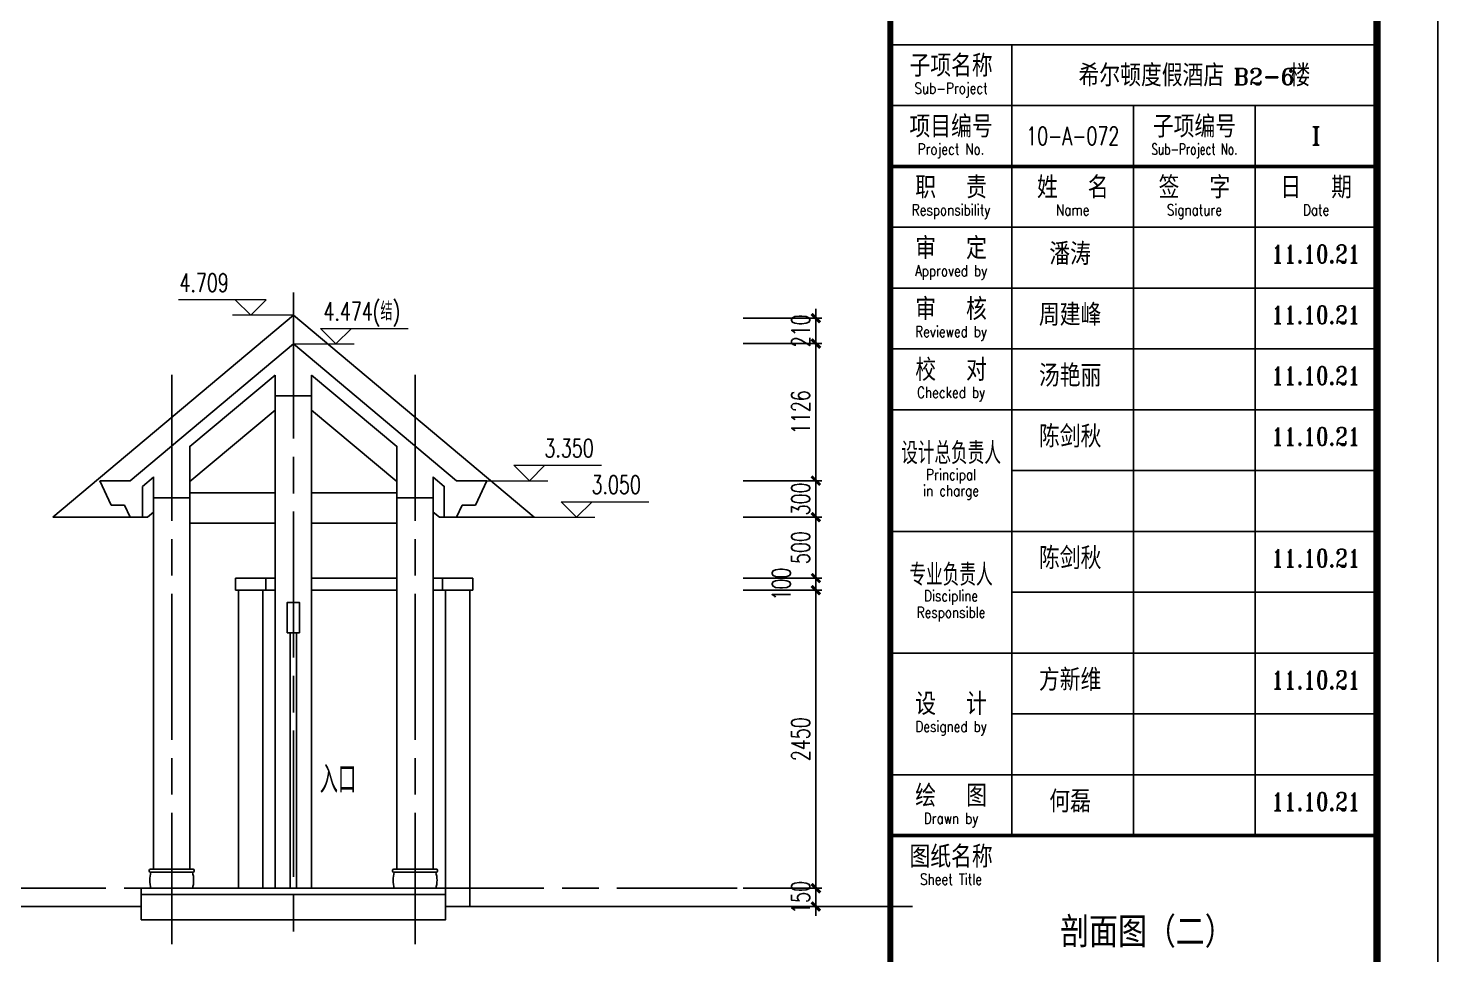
# Model space of a CAD drawing. Extents: x -395226 to -176901, y -140672 to 68263.
# Drawn here: x -226879 to -215295, y -120546 to -112932 of the extents above; entities that cross this region are included whole.
import ezdxf
from ezdxf.enums import TextEntityAlignment as Align

# ---------------------------------------------------------------- set-up
doc = ezdxf.new("R2010")
doc.units = 0
doc.header["$LTSCALE"] = 1000
doc.header["$MEASUREMENT"] = 0
doc.linetypes.add('ACAD_ISO08W100', pattern=[36, 24, -3, 6, -3])
doc.layers.get('0').update_dxf_attribs({"linetype": 'CONTINUOUS'})
doc.layers.get('Defpoints').update_dxf_attribs({"linetype": 'CONTINUOUS'})
for name, color, linetype in [('A-COLUMN', 1, 'CONTINUOUS'), ('A-DIM', 201, 'CONTINUOUS'), ('A-DOTE', 8, 'ACAD_ISO08W100'), ('A-FACADE', 5, 'CONTINUOUS'), ('A-ROOF', 7, 'CONTINUOUS'), ('A-SITE', 7, 'CONTINUOUS'), ('A-TEXT-CN', 31, 'CONTINUOUS'), ('A-WALL', 2, 'CONTINUOUS'), ('A-WINDOW', 4, 'CONTINUOUS'), ('MAP-B4_5-AD05-01$0$A-WALL', 2, 'CONTINUOUS'), ('图框', 7, 'CONTINUOUS')]:
    doc.layers.add(name, color=color, linetype=linetype)
doc.layers.add('A-LEVEL', color=135, linetype='CONTINUOUS', lineweight=0)
doc.styles.add('DIM_FONT', font='SIMPLEX', dxfattribs={"width": 0.7, "bigfont": 'GBCBIG'})
doc.styles.add('PRC-S', font='tjromans.shx', dxfattribs={"width": 0.7, "bigfont": 'tjhztxt.shx'})
doc.styles.add('TJHZTXT', font='tjromans.shx', dxfattribs={"width": 0.8, "bigfont": 'tjhztxt.shx'})
doc.styles.add('TKZ1_tjhts.shx', font='tjromant.shx', dxfattribs={"bigfont": 'tjhts.shx'})
doc.styles.add('TKZ2_tjkts.shx', font='tjromant.shx', dxfattribs={"bigfont": 'tjkts.shx'})
doc.styles.add('zjz', font='tjromans.shx', dxfattribs={"width": 0.7, "height": 500, "bigfont": 'tjhztxt.shx'})
doc.dimstyles.new('DIM100', dxfattribs={"dimscale": 100, "dimtxt": 3, "dimasz": 0.01, "dimexe": 1, "dimexo": 1, "dimgap": 1, "dimtad": 1, "dimdec": 0, "dimzin": 0, "dimdsep": 46, "dimtxsty": 'DIM_FONT', "dimblk1": '_DIMX', "dimblk2": '_DIMX', "dimsah": 1, "dimcen": 0.01, "dimclrd": 256, "dimclre": 256, "dimclrt": 7, "dimadec": 0, "dimazin": 0, "dimtfac": 1, "dimtdec": 0, "dimtix": 1, "dimtmove": 2, "dimatfit": 3, "dimldrblk": '_DIMX', "dimfxl": 0, "dimtolj": 1, "dimtzin": 5, "dimarcsym": 0})

# ---------------------------------------------------------------- blocks, each defined once
blk = doc.blocks.new('A$C27EA7CCC')
at = {"layer": 'A-LEVEL', "linetype": 'ByBlock'}
blk.add_lwpolyline([(1018, 509), (509, 0), (0, 509), (2880, 509)], dxfattribs=at)
at = {"layer": 'A-LEVEL', "style": 'zjz', "width": 0.7}
for tag, p in [('-6.000（建筑）', (3635, 1346)), ('-6.300（结构）', (3635, 645))]:
    blk.add_attdef(tag, text='', height=600, dxfattribs=at).set_placement(p, align=Align.RIGHT)
blk = doc.blocks.new('MAP-B4_5-AD05-01$0$A$C522539DE')
at = {"layer": 'MAP-B4_5-AD05-01$0$A-WALL', "color": 0}
for p, q in [((-278, -15), (-278, -10)), ((-268, 0), (82, 0)), ((82, -25), (-268, -25)), ((92, -15), (92, -10))]:
    blk.add_line(p, q, dxfattribs=at)
for centre, radius, start, end in [((-268, -10), 10, 90, 180), ((-268, -15), 10, 180, 270), ((-50, -91), 223, 162.7687, 197.2313), ((-135, -91), 223, 342.7687, 17.2313), ((82, -10), 10, 0, 90), ((82, -15), 10, 270, 0)]:
    blk.add_arc(centre, radius, start, end, dxfattribs=at)
blk = doc.blocks.new('_DIMX')
blk.add_line((-150, 0), (150, 0))
at = {"const_width": 50}
blk.add_lwpolyline([(-70, -70), (70, 70)], dxfattribs=at)
blk = doc.blocks.new('*D926')
at = {"layer": 'A-DIM', "lineweight": -2}
for p, q in [((-221002, -117550), (-220356, -117550)), ((-220406, -120000), (-220406, -117551)), ((-221002, -120000), (-220356, -120000))]:
    blk.add_line(p, q, dxfattribs=at)
at = {"layer": 'Defpoints', "color": 0}
for p in [(-221052, -117550), (-220406, -117550), (-221052, -120000)]:
    blk.add_point(p, dxfattribs=at)
at = {"layer": 'A-DIM', "lineweight": -2, "xscale": 0.5, "yscale": 0.5, "zscale": 0.5}
for p, rotation in [((-220406, -117550), 90), ((-220406, -120000), 270)]:
    blk.add_blockref('_DIMX', p, dxfattribs=dict(at, rotation=rotation))
at = {"layer": 'A-DIM', "insert": (-220531, -118775), "char_height": 150, "attachment_point": 5, "rotation": 90, "style": 'DIM_FONT'}
blk.add_mtext('\\A1;2450', dxfattribs=at)
blk = doc.blocks.new('*D927')
at = {"layer": 'A-DIM', "lineweight": -2}
for p, q in [((-221002, -117450), (-220356, -117450)), ((-220406, -117450), (-220406, -117449)), ((-220406, -117550), (-220406, -117450)), ((-221002, -117550), (-220356, -117550)), ((-220406, -117551), (-220406, -117551))]:
    blk.add_line(p, q, dxfattribs=at)
at = {"layer": 'Defpoints', "color": 0}
for p in [(-221052, -117450), (-220406, -117450), (-221052, -117550)]:
    blk.add_point(p, dxfattribs=at)
at = {"layer": 'A-DIM', "lineweight": -2, "xscale": 0.5, "yscale": 0.5, "zscale": 0.5}
for p, rotation in [((-220406, -117450), 270), ((-220406, -117550), 90)]:
    blk.add_blockref('_DIMX', p, dxfattribs=dict(at, rotation=rotation))
at = {"layer": 'A-DIM', "insert": (-220690, -117500), "char_height": 150, "attachment_point": 5, "rotation": 90, "style": 'DIM_FONT'}
blk.add_mtext('\\A1;100', dxfattribs=at)
blk = doc.blocks.new('*D928')
at = {"layer": 'A-DIM', "lineweight": -2}
for p, q in [((-221002, -116950), (-220356, -116950)), ((-220406, -117450), (-220406, -116951)), ((-221002, -117450), (-220356, -117450))]:
    blk.add_line(p, q, dxfattribs=at)
at = {"layer": 'Defpoints', "color": 0}
for p in [(-221052, -116950), (-220406, -116950), (-221052, -117450)]:
    blk.add_point(p, dxfattribs=at)
at = {"layer": 'A-DIM', "lineweight": -2, "xscale": 0.5, "yscale": 0.5, "zscale": 0.5}
for p, rotation in [((-220406, -116950), 90), ((-220406, -117450), 270)]:
    blk.add_blockref('_DIMX', p, dxfattribs=dict(at, rotation=rotation))
at = {"layer": 'A-DIM', "insert": (-220531, -117200), "char_height": 150, "attachment_point": 5, "rotation": 90, "style": 'DIM_FONT'}
blk.add_mtext('\\A1;500', dxfattribs=at)
blk = doc.blocks.new('*D929')
at = {"layer": 'A-DIM', "lineweight": -2}
for p, q in [((-221002, -116650), (-220356, -116650)), ((-220406, -116650), (-220406, -116649)), ((-220406, -116950), (-220406, -116650)), ((-221002, -116950), (-220356, -116950)), ((-220406, -116951), (-220406, -116951))]:
    blk.add_line(p, q, dxfattribs=at)
at = {"layer": 'Defpoints', "color": 0}
for p in [(-221052, -116650), (-220406, -116650), (-221052, -116950)]:
    blk.add_point(p, dxfattribs=at)
at = {"layer": 'A-DIM', "lineweight": -2, "xscale": 0.5, "yscale": 0.5, "zscale": 0.5}
for p, rotation in [((-220406, -116650), 270), ((-220406, -116950), 90)]:
    blk.add_blockref('_DIMX', p, dxfattribs=dict(at, rotation=rotation))
at = {"layer": 'A-DIM', "insert": (-220531, -116800), "char_height": 150, "attachment_point": 5, "rotation": 90, "style": 'DIM_FONT'}
blk.add_mtext('\\A1;300', dxfattribs=at)
blk = doc.blocks.new('*D930')
at = {"layer": 'A-DIM', "lineweight": -2}
for p, q in [((-221002, -115524), (-220356, -115524)), ((-220406, -116650), (-220406, -115524)), ((-221002, -116650), (-220356, -116650))]:
    blk.add_line(p, q, dxfattribs=at)
at = {"layer": 'Defpoints', "color": 0}
for p in [(-221052, -115524), (-220406, -115524), (-221052, -116650)]:
    blk.add_point(p, dxfattribs=at)
at = {"layer": 'A-DIM', "lineweight": -2, "xscale": 0.5, "yscale": 0.5, "zscale": 0.5}
for p, rotation in [((-220406, -115524), 90), ((-220406, -116650), 270)]:
    blk.add_blockref('_DIMX', p, dxfattribs=dict(at, rotation=rotation))
at = {"layer": 'A-DIM', "insert": (-220531, -116087), "char_height": 150, "attachment_point": 5, "rotation": 90, "style": 'DIM_FONT'}
blk.add_mtext('\\A1;1126', dxfattribs=at)
blk = doc.blocks.new('*D931')
at = {"layer": 'A-DIM', "lineweight": -2}
for p, q in [((-221002, -115314), (-220356, -115314)), ((-220406, -115313), (-220406, -115313)), ((-220406, -115314), (-220406, -115524)), ((-221002, -115524), (-220356, -115524)), ((-220406, -115524), (-220406, -115525))]:
    blk.add_line(p, q, dxfattribs=at)
at = {"layer": 'Defpoints', "color": 0}
for p in [(-221052, -115314), (-221052, -115524), (-220406, -115524)]:
    blk.add_point(p, dxfattribs=at)
at = {"layer": 'A-DIM', "lineweight": -2, "xscale": 0.5, "yscale": 0.5, "zscale": 0.5}
for p, rotation in [((-220406, -115314), 270), ((-220406, -115524), 90)]:
    blk.add_blockref('_DIMX', p, dxfattribs=dict(at, rotation=rotation))
at = {"layer": 'A-DIM', "insert": (-220531, -115419), "char_height": 150, "attachment_point": 5, "rotation": 90, "style": 'DIM_FONT'}
blk.add_mtext('\\A1;210', dxfattribs=at)
blk = doc.blocks.new('*D932')
at = {"layer": 'A-DIM', "lineweight": -2}
for p, q in [((-221002, -120000), (-220356, -120000)), ((-220406, -120000), (-220406, -119999)), ((-220406, -120000), (-220406, -120150)), ((-221002, -120150), (-220356, -120150)), ((-220406, -120151), (-220406, -120151))]:
    blk.add_line(p, q, dxfattribs=at)
at = {"layer": 'Defpoints', "color": 0}
for p in [(-221052, -120000), (-221052, -120150), (-220406, -120150)]:
    blk.add_point(p, dxfattribs=at)
at = {"layer": 'A-DIM', "lineweight": -2, "xscale": 0.5, "yscale": 0.5, "zscale": 0.5}
for p, rotation in [((-220406, -120000), 270), ((-220406, -120150), 90)]:
    blk.add_blockref('_DIMX', p, dxfattribs=dict(at, rotation=rotation))
at = {"layer": 'A-DIM', "insert": (-220531, -120075), "char_height": 150, "attachment_point": 5, "rotation": 90, "style": 'DIM_FONT'}
blk.add_mtext('\\A1;150', dxfattribs=at)
blk = doc.blocks.new('TJAD_TK_A0')
at = {"layer": '图框'}
for p, q in [((2162, -441.7), (2162, 399.3)), ((2072, -154.7), (2152, -154.7)), ((2092, -284.7), (2092, -154.7)), ((2072, -164.7), (2152, -164.7)), ((2112, -284.7), (2112, -164.7)), ((2132, -284.7), (2132, -164.7)), ((2072, -184.7), (2152, -184.7)), ((2072, -194.7), (2152, -194.7)), ((2072, -204.7), (2152, -204.7)), ((2072, -214.7), (2152, -214.7)), ((2092, -224.7), (2152, -224.7)), ((2072, -234.7), (2152, -234.7)), ((2092, -244.7), (2152, -244.7)), ((2072, -254.7), (2152, -254.7)), ((2092, -264.7), (2152, -264.7)), ((2072, -274.7), (2152, -274.7))]:
    blk.add_line(p, q, dxfattribs=at)
at = {"layer": '图框', "const_width": 1.2}
blk.add_lwpolyline([(2152, -431.7), (2152, 389.3), (998, 389.3), (998, -431.7)], close=True, dxfattribs=at)
at = {"layer": '图框'}
for points, const_width in [([(2072, 389.3), (2072, -431.7)], 1), ([(2072, -174.7), (2152, -174.7)], 0.6), ([(2072, -284.7), (2152, -284.7)], 0.6)]:
    blk.add_lwpolyline(points, dxfattribs=dict(at, const_width=const_width))
at = {"layer": '图框', "style": 'TKZ2_tjkts.shx'}
for s, p in [('子项名称', (2082, -158.16)), ('项目编号', (2082, -168.16)), ('子项编号', (2122, -168.16)), ('职  责', (2082, -178.16)), ('姓  名', (2102, -178.16)), ('签  字', (2122, -178.16)), ('日  期', (2142, -178.16)), ('审  定', (2082, -188.16)), ('审  核', (2082, -198.16)), ('校  对', (2082, -208.16)), ('设  计', (2082, -263.06)), ('绘  图', (2082, -278.16)), ('图纸名称', (2082, -288.16))]:
    blk.add_text(s, height=3.6, dxfattribs=at).set_placement(p, align=Align.MIDDLE_CENTER)
for s, height, width, p in [('Sub-Project', 1.8, 0.8, (2082, -161.86)), ('Project No.', 1.8, 0.8, (2082, -171.86)), ('Sub-Project No.', 1.8, 0.7, (2122, -171.86)), ('Responsibility', 1.8, 0.8, (2082, -181.86)), ('Name', 1.8, 0.8, (2102, -181.86)), ('Signature', 1.8, 0.8, (2122, -181.86)), ('Date', 1.8, 0.8, (2142, -181.86)), ('Approved by', 1.8, 0.8, (2082, -191.86)), ('Reviewed by', 1.8, 0.8, (2082, -201.86)), ('Checked by', 1.8, 0.8, (2082, -211.86)), ('设计总负责人', 3.6, 0.8, (2082, -221.83)), ('Principal', 1.8, 0.8, (2082, -225.35)), ('in charge', 1.8, 0.8, (2082, -228)), ('专业负责人', 3.6, 0.8, (2082, -241.83)), ('Discipline', 1.8, 0.8, (2082, -245.28)), ('Responsible', 1.8, 0.8, (2082, -248)), ('Designed by', 1.8, 0.8, (2082, -266.76)), ('Drawn by', 1.8, 0.8, (2082, -281.86)), ('Sheet Title', 1.8, 0.8, (2082, -291.86))]:
    blk.add_text(s, height=height, dxfattribs=dict(at, width=width)).set_placement(p, align=Align.MIDDLE_CENTER)

msp = doc.modelspace()

# ---------------------------------------------------------------- linework, layer by layer
at = {"layer": 'A-COLUMN'}
for p, q in [((-224699.7, -115525.7), (-226039.7, -116650.1)), ((-224699.7, -115525.7), (-223359.7, -116650.1)), ((-224849.7, -115782.1), (-225549.7, -116369.5)), ((-224849.7, -115951.6), (-224849.7, -115782.1)), ((-224549.7, -115782.1), (-223849.7, -116369.5)), ((-224549.7, -115951.6), (-224549.7, -115782.1)), ((-224849.7, -115951.6), (-224549.7, -115951.6)), ((-225549.7, -116367.4), (-225549.7, -116790.7)), ((-223849.7, -116367.4), (-223849.7, -116790.7)), ((-226289.7, -116650.1), (-226196.4, -116850.1)), ((-226039.7, -116650.1), (-226289.7, -116650.1)), ((-225849.7, -116621.2), (-225939.7, -116696.8)), ((-225849.7, -116679.8), (-225849.7, -116619.2)), ((-225849.7, -116621.2), (-225849.7, -116790.7)), ((-223549.7, -116679.8), (-223549.7, -116619.2)), ((-223549.7, -116621.2), (-223549.7, -116790.7)), ((-223359.7, -116650.1), (-223109.7, -116650.1)), ((-223109.7, -116650.1), (-223202.9, -116850.1)), ((-225939.7, -116950.1), (-225939.7, -116696.8)), ((-226196.4, -116850.1), (-226086.4, -116850.1)), ((-225849.7, -116790.7), (-225549.7, -116790.7)), ((-223549.7, -116790.7), (-223849.7, -116790.7)), ((-223202.9, -116850.1), (-223312.9, -116850.1))]:
    msp.add_line(p, q, dxfattribs=at)
for points in [[(-223312.9, -116850.1), (-223359.7, -116950.1), (-223459.7, -116950.1), (-223459.7, -116696.8), (-223549.7, -116621.2)], [(-226086.4, -116850.1), (-226039.7, -116950.1), (-225939.7, -116950.1)]]:
    msp.add_lwpolyline(points, dxfattribs=at)
msp.add_lwpolyline([(-225949.7, -120260.1), (-223449.7, -120260.1), (-223449.7, -120050.1), (-225949.7, -120050.1)], close=True, dxfattribs=at)
at = {"layer": 'A-DOTE', "ltscale": 0.05}
for p, q in [((-224699.7, -115104.4), (-224699.7, -120460.1)), ((-225699.7, -115780.1), (-225699.7, -120460.1)), ((-223699.7, -115780.1), (-223699.7, -120460.1)), ((-229240.1, -120000.1), (-221051.8, -120000.1))]:
    msp.add_line(p, q, dxfattribs=at)
at = {"layer": 'A-FACADE'}
for p, q in [((-224849.7, -115951.6), (-224849.7, -120000.1)), ((-224549.7, -115951.6), (-224549.7, -120000.1)), ((-225849.7, -119843.1), (-225849.7, -116790.7)), ((-225549.7, -116790.7), (-225549.7, -119843.1)), ((-223849.7, -116790.7), (-223849.7, -119843.1)), ((-223549.7, -119843.1), (-223549.7, -116790.7)), ((-225174.7, -117450.1), (-225174.7, -117550.1)), ((-224924.7, -117450.1), (-225174.7, -117450.1)), ((-224924.7, -117450.1), (-224924.7, -117550.1)), ((-224849.7, -117450.1), (-224924.7, -117450.1)), ((-223849.7, -117450.1), (-224549.7, -117450.1)), ((-223474.7, -117450.1), (-223549.7, -117450.1)), ((-223224.7, -117450.1), (-223474.7, -117450.1)), ((-223474.7, -117450.1), (-223474.7, -117550.1)), ((-223224.7, -117450.1), (-223224.7, -117550.1)), ((-224924.7, -117550.1), (-225174.7, -117550.1)), ((-225149.7, -117550.1), (-225149.7, -120000.1)), ((-224949.7, -117550.1), (-224949.7, -120000.1)), ((-224849.7, -117550.1), (-224924.7, -117550.1)), ((-223849.7, -117550.1), (-224549.7, -117550.1)), ((-223474.7, -117550.1), (-223549.7, -117550.1)), ((-223224.7, -117550.1), (-223474.7, -117550.1)), ((-223449.7, -117550.1), (-223449.7, -120000.1)), ((-223249.7, -117550.1), (-223249.7, -120150.1)), ((-223449.7, -120150.1), (-219611.4, -120150.1))]:
    msp.add_line(p, q, dxfattribs=at)
for points in [[(-225549.7, -116750.1), (-224849.7, -116750.1)], [(-223849.7, -116750.1), (-224549.7, -116750.1)], [(-225549.7, -117000.1), (-224849.7, -117000.1)], [(-223849.7, -117000.1), (-224549.7, -117000.1)]]:
    msp.add_lwpolyline(points, dxfattribs=at)
at = {"layer": 'A-LEVEL', "linetype": 'ByBlock'}
for p, q in [((-224699.7, -115290.8), (-225199.7, -115290.8)), ((-224699.7, -115525.7), (-224199.7, -115525.7)), ((-223109.7, -116650.1), (-222609.7, -116650.1)), ((-222722.1, -116950.1), (-222222.1, -116950.1))]:
    msp.add_line(p, q, dxfattribs=at)
at = {"layer": 'A-ROOF'}
for p, q in [((-224699.7, -115290.8), (-226677.2, -116950.1)), ((-224699.7, -115290.8), (-222722.1, -116950.1)), ((-224849.7, -116069.3), (-225549.7, -116656.7)), ((-224549.7, -116069.3), (-223849.7, -116656.7)), ((-226677.2, -116950.1), (-226039.7, -116950.1)), ((-225899.4, -116950.1), (-225939.7, -116950.1)), ((-225849.7, -116908.4), (-225899.4, -116950.1)), ((-223549.7, -116908.4), (-223500, -116950.1)), ((-223500, -116950.1), (-223459.7, -116950.1)), ((-222722.1, -116950.1), (-223359.7, -116950.1))]:
    msp.add_line(p, q, dxfattribs=at)
at = {"layer": 'A-SITE', "ltscale": 0.05}
for points in [[(-232499.7, -120150.1), (-225949.7, -120150.1)], [(-223449.7, -120150.1), (-220794.7, -120150.1)]]:
    msp.add_lwpolyline(points, dxfattribs=at)
at = {"layer": 'A-WALL'}
for p, q in [((-223449.7, -120000.1), (-225949.7, -120000.1)), ((-225949.7, -120050.1), (-225949.7, -120000.1)), ((-223449.7, -120050.1), (-223449.7, -120000.1))]:
    msp.add_line(p, q, dxfattribs=at)
at = {"layer": 'A-WINDOW'}
msp.add_lwpolyline([(-224649.7, -117900.1), (-224749.7, -117900.1), (-224749.7, -117650.1), (-224649.7, -117650.1)], close=True, dxfattribs=at)
msp.add_lwpolyline([(-224674.7, -120000.1), (-224674.7, -117900.1), (-224724.7, -117900.1), (-224724.7, -120000.1)], dxfattribs=at)

# ---------------------------------------------------------------- block references
at = {"layer": 'A-FACADE', "xscale": -1}
for p in [(-225792.2, -119843.1), (-223792.2, -119843.1)]:
    msp.add_blockref('MAP-B4_5-AD05-01$0$A$C522539DE', p, dxfattribs=at)
at = {"layer": 'A-LEVEL', "linetype": 'ByBlock'}
ref = msp.add_blockref('A$C27EA7CCC', (-224922.4, -115290.8), dxfattribs=dict(at, xscale=-0.25, yscale=0.25, zscale=0.25))
ref.add_attrib('-6.000（建筑）', '4.709', dxfattribs={"height": 150, "style": 'TJHZTXT', "width": 0.7}).set_placement((-225230.6, -115098.4), align=Align.RIGHT)
ref = msp.add_blockref('A$C27EA7CCC', (-224476.9, -115525.7), dxfattribs=dict(at, xscale=0.25, yscale=0.25, zscale=0.25))
ref.add_attrib('-6.000（建筑）', '4.474(结)', dxfattribs={"height": 150, "style": 'TJHZTXT', "width": 0.7}).set_placement((-223821.4, -115333.3), align=Align.RIGHT)
ref = msp.add_blockref('A$C27EA7CCC', (-222886.9, -116650.1), dxfattribs=dict(at, xscale=0.25, yscale=0.25, zscale=0.25))
ref.add_attrib('-6.000（建筑）', '3.350', dxfattribs={"height": 150, "style": 'TJHZTXT', "width": 0.7}).set_placement((-222231.4, -116457.7), align=Align.RIGHT)
ref = msp.add_blockref('A$C27EA7CCC', (-222499.4, -116950.1), dxfattribs=dict(at, xscale=0.25, yscale=0.25, zscale=0.25))
ref.add_attrib('-6.000（建筑）', '3.050', dxfattribs={"height": 150, "style": 'TJHZTXT', "width": 0.7}).set_placement((-221843.9, -116757.7), align=Align.RIGHT)
at = {"layer": '图框', "xscale": 50, "yscale": 50, "zscale": 50}
msp.add_blockref('TJAD_TK_A0', (-323394.7, -105332.1), dxfattribs=at)

# ---------------------------------------------------------------- texts
at = {"layer": 'A-TEXT-CN', "style": 'PRC-S', "width": 0.7}
msp.add_text('入口', height=225, dxfattribs=at).set_placement((-224333.5, -119096.9), align=Align.MIDDLE)
at = {"layer": '图框', "style": 'TKZ1_tjhts.shx'}
for s, height, p in [('希尔顿度假酒店    楼', 180, (-217294.7, -113319.8)), ('B2-6', 135, (-216722.2, -113329.1)), ('I', 150, (-216294.7, -113817.3)), ('潘涛', 180, (-218316.1, -114787.1)), ('周建峰', 180, (-218316.1, -115287.1)), ('汤艳丽', 180, (-218316.1, -115787.1)), ('陈剑秋', 180, (-218316.1, -116287.1)), ('陈剑秋', 180, (-218316.1, -117287.1)), ('方新维', 180, (-218316.1, -118287.1)), ('何磊', 180, (-218316.1, -119287.1))]:
    msp.add_text(s, height=height, dxfattribs=at).set_placement(p, align=Align.MIDDLE_CENTER)
for s, width, p in [('10-A-072', 0.7, (-218294.6, -113817.2)), ('11.10.21', 0.8, (-216296.2, -114787.1)), ('11.10.21', 0.8, (-216296.2, -115287.1)), ('11.10.21', 0.8, (-216296.2, -115787.1)), ('11.10.21', 0.8, (-216296.2, -116287.1)), ('11.10.21', 0.8, (-216296.2, -117287.1)), ('11.10.21', 0.8, (-216296.2, -118287.1)), ('11.10.21', 0.8, (-216296.2, -119287.1))]:
    msp.add_text(s, height=150, dxfattribs=dict(at, width=width)).set_placement(p, align=Align.MIDDLE_CENTER)
msp.add_text('剖面图（二）', height=250, dxfattribs=at).set_placement((-218397.6, -120485.4))

# ---------------------------------------------------------------- dimensions: what is measured, and where the dimension line sits
at = {"layer": 'A-DIM'}
for p1, p2, distance, picture, middle in [((-221051.8, -115313.7), (-221051.8, -115523.7), 645.4, '*D931', (-220531.4, -115418.7)), ((-221051.8, -116650.1), (-221051.8, -115523.7), -645.4, '*D930', (-220531.4, -116086.9)), ((-221051.8, -116950.1), (-221051.8, -116650.1), -645.4, '*D929', (-220531.4, -116800.1)), ((-221051.8, -117450.1), (-221051.8, -116950.1), -645.4, '*D928', (-220531.4, -117200.1)), ((-221051.8, -120000.1), (-221051.8, -117550.1), -645.4, '*D926', (-220531.4, -118775.1)), ((-221051.8, -120000.1), (-221051.8, -120150.1), 645.4, '*D932', (-220531.4, -120075.1))]:
    dim = msp.add_aligned_dim(p1=p1, p2=p2, distance=distance, dimstyle='DIM100', override={"dimscale": 50, "dimclrt": 256}, dxfattribs=at)
    dim.commit()
    dim.dimension.update_dxf_attribs({"geometry": picture, "text_midpoint": middle})
dim = msp.add_linear_dim(base=(-220406.4, -117450.1), p1=(-221051.8, -117550.1), p2=(-221051.8, -117450.1), angle=90, dimstyle='DIM100', override={"dimscale": 50, "dimclrt": 256}, dxfattribs=at)
dim.commit()
dim.dimension.update_dxf_attribs({"geometry": '*D927', "text_midpoint": (-220690.2, -117500.1), "dimtype": 129})

doc.saveas('drawing.dxf')
